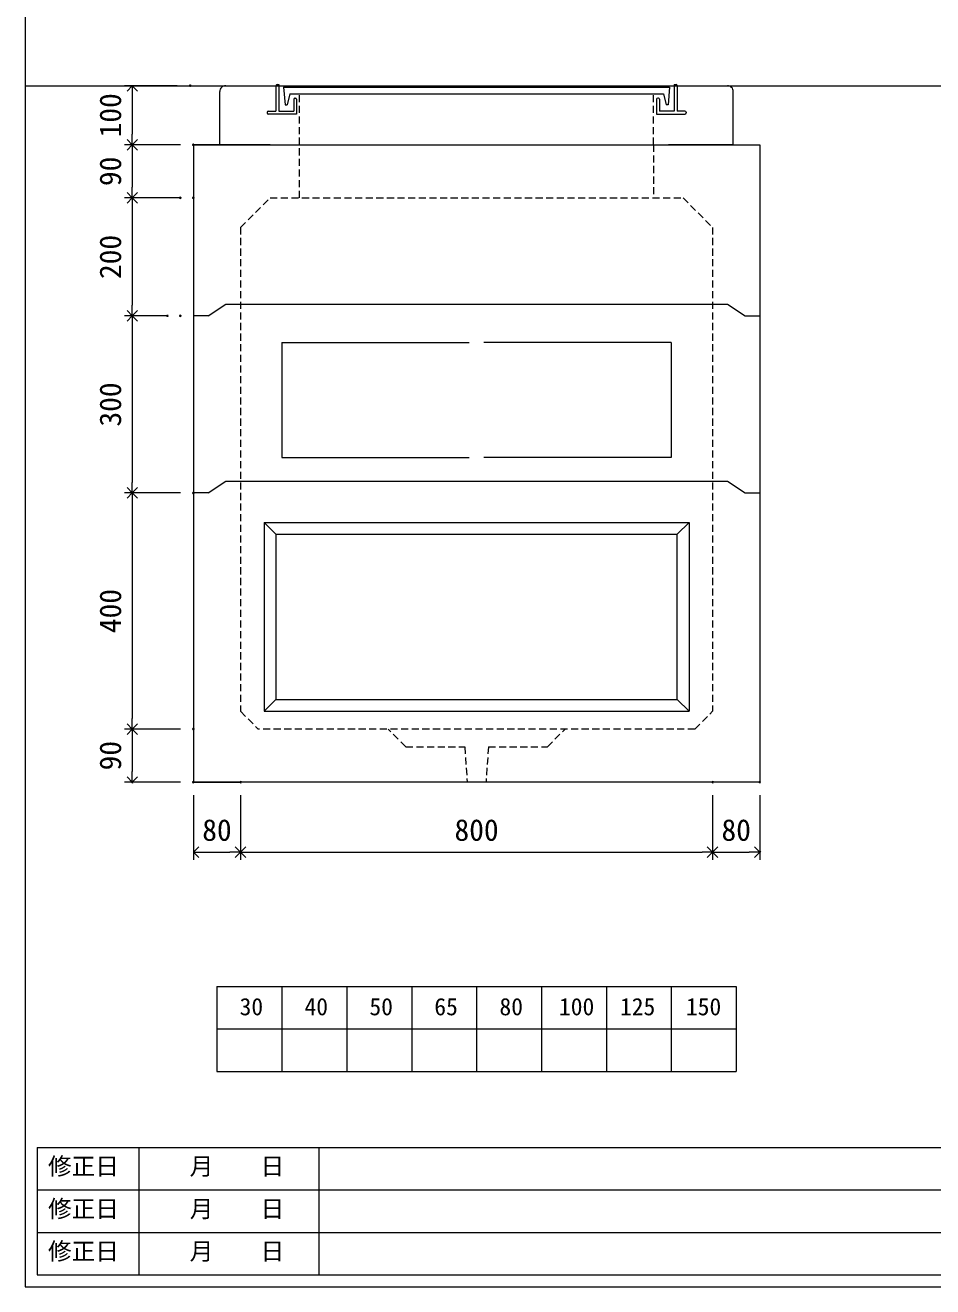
# Model space of a CAD drawing. Units: millimetres, scale not verified. Extents: x -4890 to 18490, y -2283 to 2283.
# Drawn here: x -1230 to 308, y -1992 to 146 of the extents above; entities that cross this region are included whole.
import ezdxf
from ezdxf.enums import TextEntityAlignment as Align

# ---------------------------------------------------------------- set-up
doc = ezdxf.new("R2010")
doc.units = ezdxf.units.MM
doc.header["$LTSCALE"] = 10
doc.header["$PDMODE"] = 32
doc.header["$PDSIZE"] = 2
doc.linetypes.add('DASHED1', pattern=[1.8, 1.2, -0.6])
doc.linetypes.add('USER2', pattern=[50.8, 31.75, -6.35, 6.35, -6.35])
doc.layers.add('0-1_Defpoints', color=7, linetype='Continuous')
for name, color, linetype, lineweight in [('0-2_waku', 7, 'Continuous', 18), ('0-3_gaikei', 7, 'Continuous', 18), ('0-4_kakure', 7, 'DASHED1', 5), ('0-5_sunpou', 7, 'Continuous', 5), ('0-9_uchigawa', 6, 'Continuous', 18), ('0-B_futa', 3, 'Continuous', 18), ('0-C_GL', 4, 'Continuous', 18), ('0-E_文字１', 7, 'Continuous', 18), ('1-3_uchigawa2', 6, 'USER2', 18)]:
    doc.layers.add(name, color=color, linetype=linetype, lineweight=lineweight)
doc.styles.add('ＭＳ ゴシック', font='')
doc.styles.get('ＭＳ ゴシック').set_extended_font_data('MS Gothic')

# ---------------------------------------------------------------- blocks, each defined once
blk = doc.blocks.new('_Open90')
at = {"layer": '0-5_sunpou'}
blk.add_line((0, 0), (-1, 0), dxfattribs=at)
blk.add_lwpolyline([(-0.5, 0.5), (0, 0), (-0.5, -0.5)], dxfattribs=at)
blk = doc.blocks.new('D47')
at = {"layer": '0-1_Defpoints'}
for p in [(502.32, 1574.36), (398.83, 1174.36), (502.32, 1174.36)]:
    blk.add_point(p, dxfattribs=at)
at = {"layer": '0-5_sunpou'}
for p, q in [((480.32, 1574.36), (385.83, 1574.36)), ((398.83, 1556.36), (398.83, 1192.36)), ((480.32, 1174.36), (385.83, 1174.36))]:
    blk.add_line(p, q, dxfattribs=at)
at = {"layer": '0-5_sunpou', "xscale": 18, "yscale": 18}
for p, rotation in [((398.83, 1574.36), 90), ((398.83, 1174.36), 270)]:
    blk.add_blockref('_Open90', p, dxfattribs=dict(at, rotation=rotation))
at = {"layer": '0-5_sunpou', "style": 'ＭＳ ゴシック'}
blk.add_text('400', height=36.66, rotation=90, dxfattribs=at).set_placement((390.83, 1336.86), align=Align.BOTTOM_LEFT)
blk = doc.blocks.new('D48')
at = {"layer": '0-1_Defpoints'}
for p in [(502.32, 1174.36), (398.83, 1084.36), (502.32, 1084.36)]:
    blk.add_point(p, dxfattribs=at)
at = {"layer": '0-5_sunpou'}
for p, q in [((480.32, 1174.36), (385.83, 1174.36)), ((398.83, 1156.36), (398.83, 1102.36)), ((480.32, 1084.36), (385.83, 1084.36))]:
    blk.add_line(p, q, dxfattribs=at)
at = {"layer": '0-5_sunpou', "xscale": 18, "yscale": 18}
for p, rotation in [((398.83, 1174.36), 90), ((398.83, 1084.36), 270)]:
    blk.add_blockref('_Open90', p, dxfattribs=dict(at, rotation=rotation))
at = {"layer": '0-5_sunpou', "style": 'ＭＳ ゴシック'}
blk.add_text('90', height=36.66, rotation=90, dxfattribs=at).set_placement((390.83, 1104.36), align=Align.BOTTOM_LEFT)
blk = doc.blocks.new('D49')
at = {"layer": '0-1_Defpoints'}
for p in [(502.32, 1084.36), (582.32, 1084.36), (582.32, 965.97)]:
    blk.add_point(p, dxfattribs=at)
at = {"layer": '0-5_sunpou'}
for p, q in [((502.32, 1062.36), (502.32, 952.97)), ((582.32, 1062.36), (582.32, 952.97)), ((520.32, 965.97), (564.32, 965.97))]:
    blk.add_line(p, q, dxfattribs=at)
at = {"layer": '0-5_sunpou', "xscale": 18, "yscale": 18, "rotation": 180}
blk.add_blockref('_Open90', (502.32, 965.97), dxfattribs=at)
at = {"layer": '0-5_sunpou', "xscale": 18, "yscale": 18}
blk.add_blockref('_Open90', (582.32, 965.97), dxfattribs=at)
at = {"layer": '0-5_sunpou', "style": 'ＭＳ ゴシック'}
blk.add_text('80', height=36.66, dxfattribs=at).set_placement((517.32, 973.97), align=Align.BOTTOM_LEFT)
blk = doc.blocks.new('D50')
at = {"layer": '0-1_Defpoints'}
for p in [(582.32, 1084.36), (1382.32, 1084.36), (1382.32, 965.97)]:
    blk.add_point(p, dxfattribs=at)
at = {"layer": '0-5_sunpou'}
for p, q in [((582.32, 1062.36), (582.32, 952.97)), ((1382.32, 1062.36), (1382.32, 952.97)), ((600.32, 965.97), (1364.32, 965.97))]:
    blk.add_line(p, q, dxfattribs=at)
at = {"layer": '0-5_sunpou', "xscale": 18, "yscale": 18, "rotation": 180}
blk.add_blockref('_Open90', (582.32, 965.97), dxfattribs=at)
at = {"layer": '0-5_sunpou', "xscale": 18, "yscale": 18}
blk.add_blockref('_Open90', (1382.32, 965.97), dxfattribs=at)
at = {"layer": '0-5_sunpou', "style": 'ＭＳ ゴシック'}
blk.add_text('800', height=36.66, dxfattribs=at).set_placement((944.82, 973.97), align=Align.BOTTOM_LEFT)
blk = doc.blocks.new('D51')
at = {"layer": '0-1_Defpoints'}
for p in [(1382.32, 1084.36), (1462.32, 1084.36), (1462.32, 965.97)]:
    blk.add_point(p, dxfattribs=at)
at = {"layer": '0-5_sunpou'}
for p, q in [((1382.32, 1062.36), (1382.32, 952.97)), ((1462.32, 1062.36), (1462.32, 952.97)), ((1400.32, 965.97), (1444.32, 965.97))]:
    blk.add_line(p, q, dxfattribs=at)
at = {"layer": '0-5_sunpou', "xscale": 18, "yscale": 18, "rotation": 180}
blk.add_blockref('_Open90', (1382.32, 965.97), dxfattribs=at)
at = {"layer": '0-5_sunpou', "xscale": 18, "yscale": 18}
blk.add_blockref('_Open90', (1462.32, 965.97), dxfattribs=at)
at = {"layer": '0-5_sunpou', "style": 'ＭＳ ゴシック'}
blk.add_text('80', height=36.66, dxfattribs=at).set_placement((1397.32, 973.97), align=Align.BOTTOM_LEFT)
blk = doc.blocks.new('D52')
at = {"layer": '0-1_Defpoints'}
for p in [(496.77, 2264.36), (398.83, 2164.36), (502.32, 2164.36)]:
    blk.add_point(p, dxfattribs=at)
at = {"layer": '0-5_sunpou'}
for p, q in [((474.77, 2264.36), (385.83, 2264.36)), ((398.83, 2246.36), (398.83, 2182.36)), ((480.32, 2164.36), (385.83, 2164.36))]:
    blk.add_line(p, q, dxfattribs=at)
at = {"layer": '0-5_sunpou', "xscale": 18, "yscale": 18}
for p, rotation in [((398.83, 2264.36), 90), ((398.83, 2164.36), 270)]:
    blk.add_blockref('_Open90', p, dxfattribs=dict(at, rotation=rotation))
at = {"layer": '0-5_sunpou', "style": 'ＭＳ ゴシック'}
blk.add_text('100', height=36.66, rotation=90, dxfattribs=at).set_placement((390.83, 2176.86), align=Align.BOTTOM_LEFT)
blk = doc.blocks.new('D53')
at = {"layer": '0-1_Defpoints'}
for p in [(502.32, 2164.36), (398.83, 2074.36), (502.32, 2074.36)]:
    blk.add_point(p, dxfattribs=at)
at = {"layer": '0-5_sunpou'}
for p, q in [((480.32, 2164.36), (385.83, 2164.36)), ((398.83, 2146.36), (398.83, 2092.36)), ((480.32, 2074.36), (385.83, 2074.36))]:
    blk.add_line(p, q, dxfattribs=at)
at = {"layer": '0-5_sunpou', "xscale": 18, "yscale": 18}
for p, rotation in [((398.83, 2164.36), 90), ((398.83, 2074.36), 270)]:
    blk.add_blockref('_Open90', p, dxfattribs=dict(at, rotation=rotation))
at = {"layer": '0-5_sunpou', "style": 'ＭＳ ゴシック'}
blk.add_text('90', height=36.66, rotation=90, dxfattribs=at).set_placement((390.83, 2094.36), align=Align.BOTTOM_LEFT)
blk = doc.blocks.new('D54')
at = {"layer": '0-1_Defpoints'}
for p in [(480.32, 1874.36), (398.83, 1574.36), (502.32, 1574.36)]:
    blk.add_point(p, dxfattribs=at)
at = {"layer": '0-5_sunpou'}
for p, q in [((458.32, 1874.36), (385.83, 1874.36)), ((398.83, 1856.36), (398.83, 1592.36)), ((480.32, 1574.36), (385.83, 1574.36))]:
    blk.add_line(p, q, dxfattribs=at)
at = {"layer": '0-5_sunpou', "xscale": 18, "yscale": 18}
for p, rotation in [((398.83, 1874.36), 90), ((398.83, 1574.36), 270)]:
    blk.add_blockref('_Open90', p, dxfattribs=dict(at, rotation=rotation))
at = {"layer": '0-5_sunpou', "style": 'ＭＳ ゴシック'}
blk.add_text('300', height=36.66, rotation=90, dxfattribs=at).set_placement((390.83, 1686.86), align=Align.BOTTOM_LEFT)
blk = doc.blocks.new('D46')
at = {"layer": '0-1_Defpoints'}
for p in [(480.32, 2074.36), (398.83, 1874.36), (458.32, 1874.36)]:
    blk.add_point(p, dxfattribs=at)
at = {"layer": '0-5_sunpou'}
for p, q in [((458.32, 2074.36), (385.83, 2074.36)), ((398.83, 2056.36), (398.83, 1892.36)), ((436.32, 1874.36), (385.83, 1874.36))]:
    blk.add_line(p, q, dxfattribs=at)
at = {"layer": '0-5_sunpou', "xscale": 18, "yscale": 18}
for p, rotation in [((398.83, 2074.36), 90), ((398.83, 1874.36), 270)]:
    blk.add_blockref('_Open90', p, dxfattribs=dict(at, rotation=rotation))
at = {"layer": '0-5_sunpou', "style": 'ＭＳ ゴシック'}
blk.add_text('200', height=36.66, rotation=90, dxfattribs=at).set_placement((390.83, 1936.86), align=Align.BOTTOM_LEFT)

msp = doc.modelspace()

# ---------------------------------------------------------------- linework, layer by layer
at = {"layer": '0-2_waku'}
for p, q in [((-1229.68, 2283.32), (-1229.68, -1991.68)), ((-904.68, -1482.68), (-24.68, -1482.68)), ((-904.68, -1482.68), (-904.68, -1626.68)), ((-904.68, -1482.68), (-904.68, -1626.68)), ((-904.68, -1482.68), (-904.68, -1626.68)), ((-904.68, -1482.68), (-904.68, -1626.68)), ((-794.68, -1482.68), (-794.68, -1626.68)), ((-684.68, -1482.68), (-684.68, -1626.68)), ((-684.68, -1482.68), (-684.68, -1626.68)), ((-574.68, -1482.68), (-574.68, -1626.68)), ((-464.68, -1482.68), (-464.68, -1626.68)), ((-354.68, -1482.68), (-354.68, -1626.68)), ((-244.68, -1482.68), (-244.68, -1626.68)), ((-134.68, -1482.68), (-134.68, -1626.68)), ((-24.68, -1482.68), (-24.68, -1626.68)), ((-904.68, -1554.68), (-24.68, -1554.68)), ((-904.68, -1626.68), (-24.68, -1626.68)), ((-1209.68, -1755.68), (-1209.68, -1971.68)), ((-1209.68, -1755.68), (818.32, -1755.68)), ((-1037.18, -1755.68), (-1037.18, -1971.68)), ((-732.18, -1755.68), (-732.18, -1971.68)), ((-732.18, -1755.68), (-732.18, -1971.68)), ((-1209.68, -1827.68), (818.32, -1827.68)), ((-1209.68, -1899.68), (530.32, -1899.68)), ((-1209.68, -1971.68), (818.32, -1971.68)), ((-1229.68, -1991.68), (4890.32, -1991.68)), ((-1229.68, -1991.68), (4890.32, -1991.68))]:
    msp.add_line(p, q, dxfattribs=at)
at = {"layer": '0-3_gaikei'}
for p, q in [((-889.68, 43.32), (-804.69, 43.32)), ((-124.68, 43.32), (-39.68, 43.32)), ((-899.68, -56.68), (-899.68, 33.32)), ((-29.68, -56.68), (-29.68, 33.32)), ((-944.68, -56.68), (-944.68, -1136.68)), ((-899.68, -56.68), (-789.68, -56.68)), ((-864.68, -56.68), (-64.68, -56.68)), ((-29.68, -56.68), (-139.68, -56.68)), ((15.32, -56.68), (15.32, -1136.68)), ((-919.68, -346.68), (-889.68, -326.68)), ((-919.68, -346.68), (-889.68, -326.68)), ((-889.68, -326.68), (-39.68, -326.68)), ((-39.68, -326.68), (-9.68, -346.68)), ((-39.68, -326.68), (-9.68, -346.68)), ((-919.68, -346.68), (-944.68, -346.68)), ((-919.68, -346.68), (-944.68, -346.68)), ((-919.68, -346.68), (-944.68, -346.68)), ((-9.68, -346.68), (15.32, -346.68)), ((-9.68, -346.68), (15.32, -346.68)), ((-919.68, -646.68), (-889.68, -626.68)), ((-919.68, -646.68), (-889.68, -626.68)), ((-919.68, -646.68), (-889.68, -626.68)), ((-919.68, -646.68), (-889.68, -626.68)), ((-919.68, -646.68), (-889.68, -626.68)), ((-919.68, -646.68), (-889.68, -626.68)), ((-889.68, -626.68), (-39.68, -626.68)), ((-39.68, -626.68), (-9.68, -646.68)), ((-39.68, -626.68), (-9.68, -646.68)), ((-39.68, -626.68), (-9.68, -646.68)), ((-39.68, -626.68), (-9.68, -646.68)), ((-39.68, -626.68), (-9.68, -646.68)), ((-39.68, -626.68), (-9.68, -646.68)), ((-919.68, -646.68), (-944.68, -646.68)), ((-919.68, -646.68), (-944.68, -646.68)), ((-919.68, -646.68), (-944.68, -646.68)), ((-919.68, -646.68), (-944.68, -646.68)), ((-919.68, -646.68), (-944.68, -646.68)), ((-919.68, -646.68), (-944.68, -646.68)), ((-944.68, -646.68), (-944.68, -1136.68)), ((-9.68, -646.68), (15.32, -646.68)), ((-9.68, -646.68), (15.32, -646.68)), ((-9.68, -646.68), (15.32, -646.68)), ((-9.68, -646.68), (15.32, -646.68)), ((-9.68, -646.68), (15.32, -646.68)), ((15.32, -1136.68), (-944.68, -1136.68)), ((-944.68, -1136.68), (-864.68, -1136.68)), ((15.32, -1136.68), (-944.68, -1136.68)), ((-944.68, -1136.68), (-864.68, -1136.68))]:
    msp.add_line(p, q, dxfattribs=at)
for points in [[(-814.68, -56.68), (-944.68, -56.68), (15.32, -56.68)], [(-9.68, -646.68), (15.32, -646.68), (15.32, -1136.68)]]:
    msp.add_lwpolyline(points, dxfattribs=at)
for centre, radius, start, end in [((-890.26, 33.9), 9.44, 86.47383, 183.52617), ((-39.35, 33.65), 9.68, 358.04251, 91.95749)]:
    msp.add_arc(centre, radius, start, end, dxfattribs=at)
at = {"layer": '0-4_kakure'}
for p, q in [((-764.68, -56.68), (-764.68, 29.82)), ((-164.68, -56.68), (-164.68, 29.82)), ((-764.68, -146.68), (-764.68, -56.68)), ((-164.68, -56.68), (-164.68, -146.68)), ((-864.68, -196.68), (-814.68, -146.68)), ((-814.68, -146.68), (-114.68, -146.68)), ((-814.68, -146.68), (-114.68, -146.68)), ((-814.68, -146.68), (-114.68, -146.68)), ((-114.68, -146.68), (-64.68, -196.68)), ((-864.68, -196.68), (-864.68, -1016.68)), ((-64.68, -196.68), (-64.68, -1016.68)), ((-864.68, -1016.68), (-834.68, -1046.68)), ((-94.68, -1046.68), (-64.68, -1016.68)), ((-94.68, -1046.68), (-834.68, -1046.68)), ((-584.68, -1076.68), (-614.68, -1046.68)), ((-584.68, -1076.68), (-614.68, -1046.68)), ((-344.68, -1076.68), (-314.68, -1046.68)), ((-344.68, -1076.68), (-314.68, -1046.68)), ((-584.68, -1076.68), (-484.68, -1076.68)), ((-584.68, -1076.68), (-484.68, -1076.68)), ((-484.68, -1076.68), (-480.68, -1136.68)), ((-484.68, -1076.68), (-480.68, -1136.68)), ((-444.68, -1076.68), (-448.68, -1136.68)), ((-444.68, -1076.68), (-448.68, -1136.68)), ((-444.68, -1076.68), (-344.68, -1076.68))]:
    msp.add_line(p, q, dxfattribs=at)
at = {"layer": '0-9_uchigawa'}
for p, q in [((-824.68, -696.68), (-804.68, -716.68)), ((-824.68, -696.68), (-824.68, -996.68)), ((-824.68, -696.68), (-104.68, -696.68)), ((-824.68, -696.68), (-824.68, -1016.61)), ((-824.68, -696.68), (-804.68, -716.68)), ((-104.68, -696.68), (-124.68, -716.68)), ((-104.68, -696.68), (-104.68, -1016.61)), ((-804.68, -716.68), (-804.68, -976.68)), ((-804.68, -716.68), (-804.68, -976.68)), ((-804.68, -716.68), (-804.68, -976.68)), ((-804.68, -716.68), (-804.68, -976.68)), ((-804.68, -716.68), (-804.68, -996.61)), ((-124.68, -996.61), (-124.68, -716.68)), ((-824.68, -1016.61), (-804.68, -996.61)), ((-804.68, -996.61), (-124.68, -996.61)), ((-104.68, -1016.61), (-124.68, -996.61)), ((-824.68, -1016.61), (-104.68, -1016.61)), ((-804.68, -1016.61), (-104.68, -1016.61))]:
    msp.add_line(p, q, dxfattribs=at)
for points in [[(-824.68, -696.68), (-804.68, -716.68), (-804.68, -976.68)], [(-824.68, -696.68), (-804.68, -716.68), (-124.68, -716.68)]]:
    msp.add_lwpolyline(points, dxfattribs=at)
at = {"layer": '0-B_futa'}
for p, q in [((-804.69, 43.32), (-804.69, 0.32)), ((-802.69, 45.32), (-799.69, 45.32)), ((-799.69, 45.32), (-799.69, 0.32)), ((-129.68, 45.32), (-129.68, 0.32)), ((-129.68, 45.32), (-126.68, 45.32)), ((-124.68, 43.32), (-124.68, 0.32)), ((-791.87, 40.82), (-137.54, 40.82)), ((-791.87, 40.82), (-789.38, 10.82)), ((-781.35, 29.82), (-785.67, 10.82)), ((-781.35, 29.82), (-148.02, 29.82)), ((-772.69, 22.32), (-771.69, 22.32)), ((-156.68, 22.32), (-157.68, 22.32)), ((-148.02, 29.82), (-143.7, 10.82)), ((-137.54, 40.82), (-139.79, 10.82)), ((-817.69, 0.32), (-804.69, 0.32)), ((-799.69, 0.32), (-774.69, 0.32)), ((-789.38, 10.82), (-785.67, 10.82)), ((-774.69, 20.32), (-774.69, 0.32)), ((-769.69, 20.32), (-769.69, -4.68)), ((-159.68, 20.32), (-159.68, -4.68)), ((-154.68, 20.32), (-154.68, 0.32)), ((-129.68, 0.32), (-154.68, 0.32)), ((-139.79, 10.82), (-143.7, 10.82)), ((-111.68, 0.32), (-124.68, 0.32)), ((-819.69, -1.68), (-819.69, -2.68)), ((-769.69, -4.68), (-817.69, -4.68)), ((-159.68, -4.68), (-111.68, -4.68)), ((-109.68, -1.68), (-109.68, -2.68))]:
    msp.add_line(p, q, dxfattribs=at)
for centre, start, end in [((-802.69, 43.32), 90, 180), ((-126.68, 43.32), 0, 90), ((-772.69, 20.32), 90, 180), ((-771.69, 20.32), 0, 90), ((-157.68, 20.32), 90, 180), ((-156.68, 20.32), 0, 90), ((-817.69, -1.68), 90, 180), ((-111.68, -1.68), 0, 90), ((-817.69, -2.68), 180, 270), ((-111.68, -2.68), 270, 0)]:
    msp.add_arc(centre, 2, start, end, dxfattribs=at)
at = {"layer": '0-C_GL'}
msp.add_line((-1229.68, 43.32), (4890.32, 43.32), dxfattribs=at)
at = {"layer": '1-3_uchigawa2'}
for p in [(-794.68, -391.68), (-134.68, -391.68)]:
    msp.add_line(p, (-464.68, -391.68), dxfattribs=at)
for points in [[(-794.68, -391.68), (-794.68, -586.68), (-464.68, -586.68)], [(-134.68, -391.68), (-134.68, -586.68), (-464.68, -586.68)]]:
    msp.add_lwpolyline(points, dxfattribs=at)

# ---------------------------------------------------------------- block references
at = {"layer": '0-5_sunpou'}
for name in ['D52', 'D53', 'D46', 'D54', 'D47', 'D48', 'D49', 'D50', 'D51']:
    msp.add_blockref(name, (-1447, -2221.05), dxfattribs=at)

# ---------------------------------------------------------------- texts
at = {"layer": '0-E_文字１', "style": 'ＭＳ ゴシック'}
for s, p in [('30', (-866.38, -1540.5)), ('40', (-756.38, -1540.5)), ('50', (-646.38, -1540.5)), ('65', (-536.38, -1540.5)), ('80', (-425.97, -1540.5)), ('100', (-325.1, -1540.5)), ('125', (-221.71, -1540.5)), ('150', (-109.95, -1540.5)), ('修正日', (-1191.03, -1810.98)), ('\u3000\u3000月\u3000\u3000日', (-1030.88, -1810.98)), ('修正日', (-1191.03, -1882.98)), ('\u3000\u3000月\u3000\u3000日', (-1030.88, -1882.98)), ('修正日', (-1191.03, -1954.98)), ('\u3000\u3000月\u3000\u3000日', (-1030.88, -1954.98))]:
    msp.add_text(s, height=29.33, dxfattribs=at).set_placement(p, align=Align.BOTTOM_LEFT)

doc.saveas('drawing.dxf')
